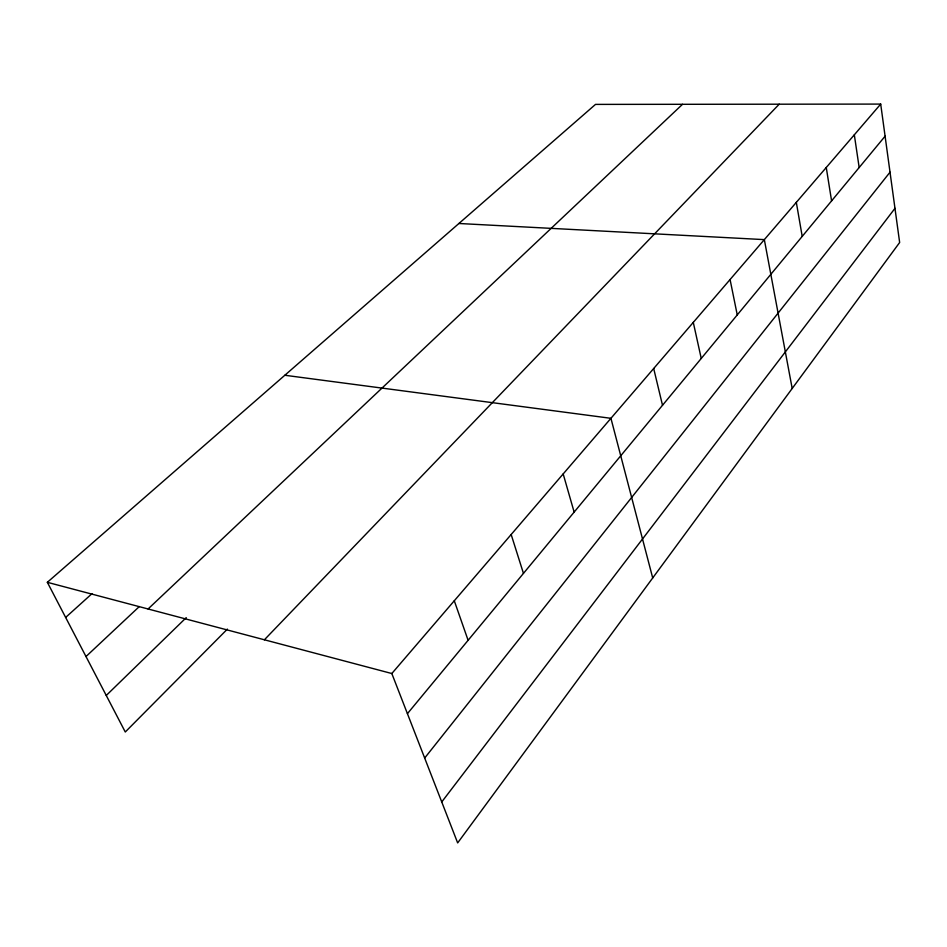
<?xml version="1.0" encoding="UTF-8"?>
<svg xmlns="http://www.w3.org/2000/svg" width="947" height="947" viewBox="0 0 947 947"><rect width="100%" height="100%" fill="white"/><g stroke="black" fill="none" stroke-linecap="round" stroke-linejoin="round"><path stroke-width="1.42" d="M441.74 801.967L894.974 208.328M424.67 758.05L890.026 172.188M407.423 713.659L885.102 136.19M880.698 104.087L899.65 242.503L457.661 842.913L391.821 673.53L880.698 104.087L595.509 104.395L47.35 582.31L125.276 731.995L227.387 629.092M264.402 639.781L779.215 104.194M106.253 695.465L186.251 617.622M148.075 608.98L682.527 104.3M85.999 656.543L139.304 606.565M65.639 617.444L91.977 593.674M458.904 223.492L764.336 239.627L792.189 388.471M284.834 375.261L610.933 418.314L652.708 577.942M47.35 582.31L391.821 673.53M454.288 600.777L468.102 640.302M511.167 534.522L523.454 573.385M563.181 473.938L574.142 512.102M653.69 368.513L662.509 405.28M693.287 322.382L701.242 358.451M730.078 279.543L737.251 314.913M796.32 202.374L802.204 236.395M826.258 167.512L831.584 200.871M854.324 134.805L859.166 167.536"/></g></svg>
